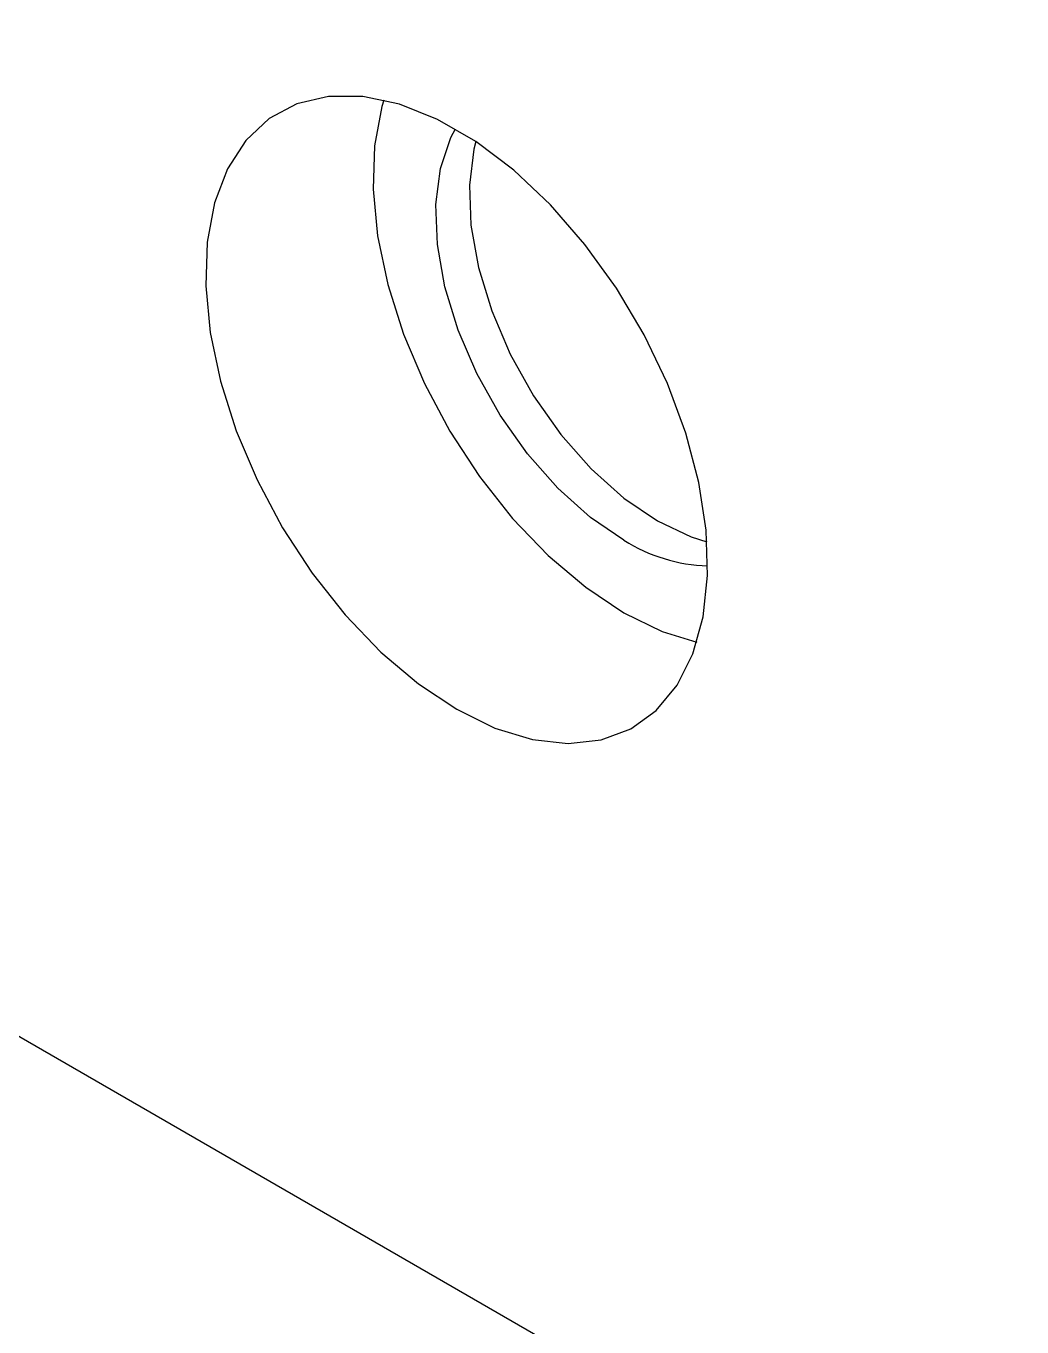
# Model space of a CAD drawing. Extents: x 2 to 292, y 3 to 207.
# Drawn here: x 277.54 to 281.74, y 123.98 to 129.48 of the extents above; entities that cross this region are included whole.
import ezdxf

# ---------------------------------------------------------------- set-up
doc = ezdxf.new("R2010")
doc.units = 0
doc.linetypes.add('SLD-实线', pattern=[0])
doc.layers.get('0').update_dxf_attribs({"linetype": 'CONTINUOUS'})

msp = doc.modelspace()

# ---------------------------------------------------------------- linework, layer by layer
at = {"color": 7, "linetype": 'SLD-实线'}
msp.add_line((243.64598006, 144.75302405), (285.3652783, 120.66898582), dxfattribs=at)
at = {"color": 7, "linetype": 'SLD-实线', "flags": 128}
for points in [[(279.35487112, 126.58834256), (279.51678035, 126.50922703), (279.67489425, 126.46067688), (279.82550707, 126.44382638), (279.965089, 126.45907307), (280.09036734, 126.5060577), (280.19840658, 126.58367886), (280.28667472, 126.69011788), (280.35310132, 126.82288085), (280.39613009, 126.9788534), (280.41475373, 127.15438276), (280.4085339, 127.34535144), (280.37761708, 127.54728611), (280.32272819, 127.75545251), (280.2451527, 127.96497161), (280.14671136, 128.17093162), (280.02970855, 128.36850654), (279.89688908, 128.55306268), (279.75136444, 128.72027786), (279.59654642, 128.86622962), (279.43606386, 128.98749927), (279.27367838, 129.08124241), (279.11319688, 129.14526137), (278.95837886, 129.17805869), (278.81285422, 129.17886269), (278.68003475, 129.14765664), (278.56303194, 129.08517029), (278.4645906, 128.99286824), (278.38701511, 128.87291588), (278.33212621, 128.72812286), (278.30120939, 128.56188398), (278.29498957, 128.37809655), (278.31361215, 128.18106541), (278.35664198, 127.9754123), (278.42306857, 127.7659548), (278.51133567, 127.55760416), (278.6193749, 127.35524357), (278.7446543, 127.16361502), (278.88423518, 126.98721107), (279.03484905, 126.83016711), (279.19296295, 126.69616283), (279.35487112, 126.58834256)], [(279.04702596, 129.16295602), (279.03923301, 129.13632692), (279.00831619, 128.97008805), (279.00209637, 128.78630062), (279.02071895, 128.58926947), (279.06374878, 128.38361636), (279.13017537, 128.17415887), (279.21844246, 127.96580823), (279.32648169, 127.76344763), (279.45176109, 127.57181909), (279.59134197, 127.39541514), (279.74195584, 127.23837117), (279.90006975, 127.1043669), (280.06197792, 126.99654663)], [(280.06197792, 127.30274914), (279.91993672, 127.39950928), (279.78246107, 127.52268467), (279.65396903, 127.66831829), (279.53859098, 127.83172364), (279.44003479, 128.00765509), (279.36146885, 128.19045326), (279.30541775, 128.37424398), (279.27368223, 128.55312316), (279.26728434, 128.72133695), (279.28642849, 128.87348182), (279.33049829, 129.00466702), (279.34941906, 129.04109497)], [(279.43589672, 128.98760975), (279.42784984, 128.95512263), (279.40870569, 128.80297776), (279.41510358, 128.63476397), (279.4468391, 128.45588478), (279.50289019, 128.27209407), (279.58145613, 128.0892959), (279.68001232, 127.91336445), (279.79539038, 127.7499591), (279.92388242, 127.60432548), (280.06135806, 127.48115008), (280.20339927, 127.38438994)], [(280.20339927, 127.38438994), (280.34544047, 127.3171528), (280.41244553, 127.2959951)], [(280.06197792, 126.99654663), (280.22388714, 126.91743109), (280.36982482, 126.8715542)]]:
    msp.add_lwpolyline(points, dxfattribs=at)
at = {"color": 7, "linetype": 'SLD-实线'}
msp.add_arc((280.44026126, 127.90583829), 0.71190928, 237.90230232, 268.0081567, dxfattribs=at)

doc.saveas('drawing.dxf')
